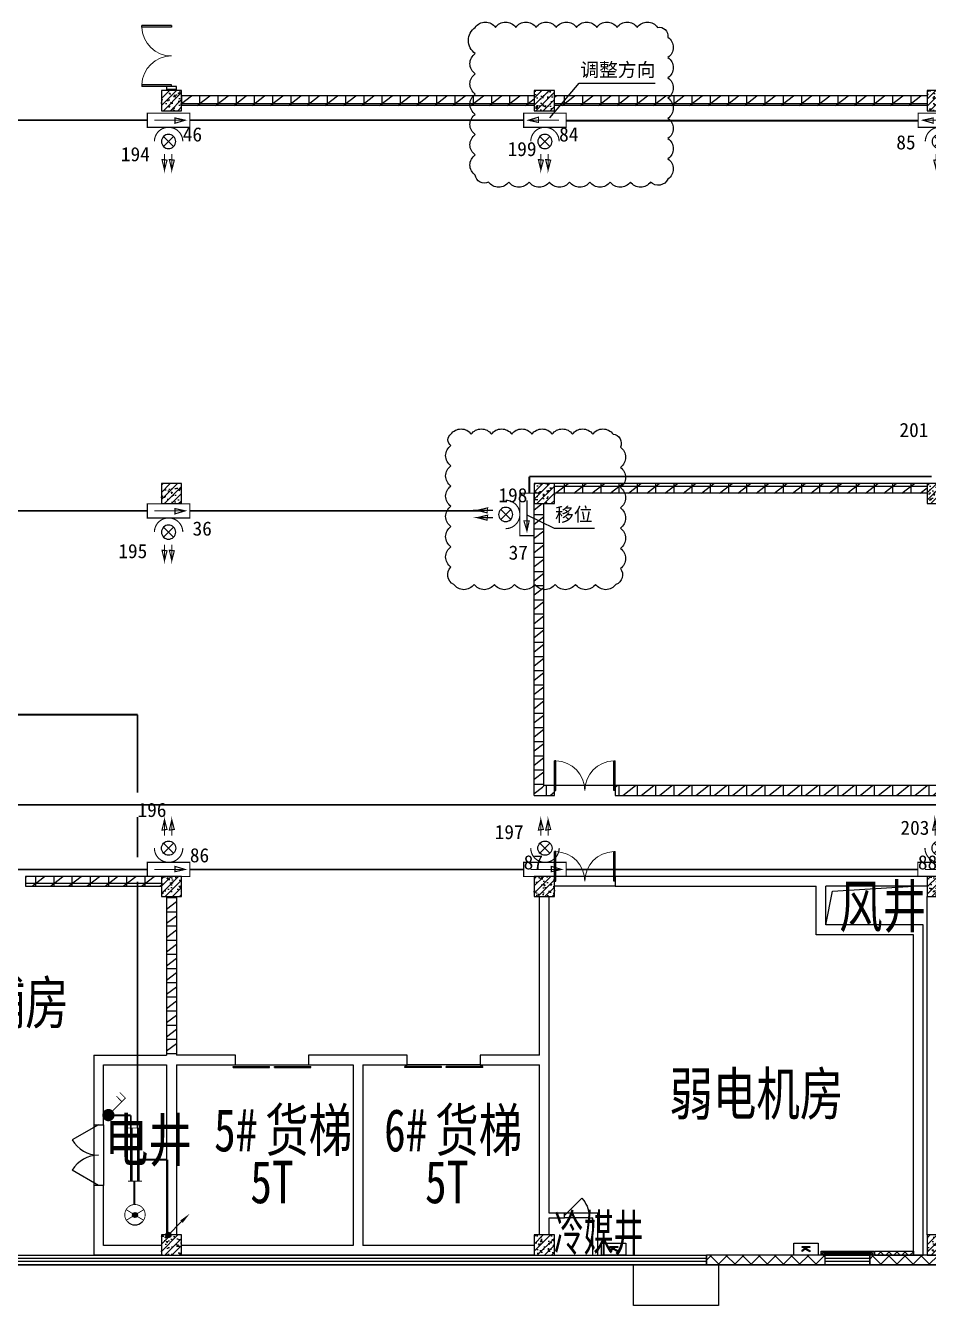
# Model space of a CAD drawing. Header units: millimetres. Extents: x -633009578 to 5705885, y -633235091 to 2571734.
# Drawn here: x 3131720 to 3153999, y 1854760 to 1886350 of the extents above; entities that cross this region are included whole.
import ezdxf

# ---------------------------------------------------------------- set-up
doc = ezdxf.new("R2010")
doc.units = ezdxf.units.MM
doc.header["$LTSCALE"] = 1000
doc.header["$MEASUREMENT"] = 0
doc.layers.get('0').update_dxf_attribs({"color": 9})
for name, color, linetype in [('000000000000电气', 7, 'Continuous'), ('A-COLUM(柱)', 255, 'Continuous'), ('A-DOOR(门）', 4, 'Continuous'), ('A-F-AREA(计算)', 5, 'Continuous'), ('A-FLOR(看线)', 8, 'Continuous'), ('A-HATH(填充)', 8, 'Continuous'), ('A-LM-QPM(设备)', 8, 'Continuous'), ('A-LM-RAIL(栏杆)', 167, 'Continuous'), ('A-OTHER(其它)', 192, 'Continuous'), ('A-TEXT(房间)', 243, 'Continuous'), ('A-WALL(墙)', 255, 'Continuous'), ('A-WINDOW（窗）', 4, 'Continuous'), ('WALL', 9, 'Continuous'), ('电-弱电平面-箭头', 3, 'Continuous'), ('电-强电平面-线缆', 3, 'Continuous'), ('设备-动力', 3, 'Continuous'), ('设备-照明', 3, 'Continuous')]:
    doc.layers.add(name, color=color, linetype=linetype)
doc.styles.add('_TCH', font='simhei.ttf', dxfattribs={"width": 0.75, "bigfont": 'hztxt.shx'})
doc.styles.add('ELEC-DIM', font='simhei.ttf')
doc.styles.add('IDQSTYLE', font='simhei.ttf', dxfattribs={"width": 0.707, "bigfont": 'hztxt.shx'})
doc.styles.add('TXT', font='simhei.ttf', dxfattribs={"width": 0.8, "bigfont": 'hztxt.shx'})
doc.styles.add('宋体', font='simhei.ttf')
pattern_1 = [(0, (597621.4751960391, 677977.5160347573), (0, 350), []), (37.875, (598021.4751960391, 677977.5160347573), (-169.61527734408, 218.0766567528281), []), (90, (598021.4751960391, 677977.5160347573), (-450, 2.755455298081545e-14), [])]
pattern_2 = [(45, (597821.4751960391, 677977.5160347573), (-200.0002033111466, 200.0002033111467), []), (135, (597821.4751960391, 677977.5160347573), (-200.0002033111467, -200.0002033111466), [])]

# ---------------------------------------------------------------- blocks, each defined once
blk = doc.blocks.new('HC000078')
at = {"color": 0, "linetype": 'Continuous', "const_width": 0.2}
for points in [[(-3.750000000000028, 1.25), (3.75, 1.25), (3.75, -1.25), (-3.750000000000028, -1.25), (-3.750000000000028, 1.25)], [(2.5, 0), (-2.500000000000028, 0)]]:
    blk.add_lwpolyline(points, dxfattribs=at)
blk.add_lwpolyline([(2.917016710174721, 0), (1.120131515022848, 0.3984556212736834), (1.120131515022848, -0.539087017017323)], close=True, dxfattribs=at)
at = {"color": 0, "style": 'IDQSTYLE', "width": 0.7}
blk.add_attdef('PSFHATT', (5.75, -1.25), '', height=2.5, dxfattribs=at)
blk = doc.blocks.new('HC000064')
at = {"color": 0, "linetype": 'Continuous'}
for p, q in [((-0.8838834764831063, -0.8838834764831063), (0.8838834764831063, 0.8838834764831063)), ((-0.8838834764830494, 0.8838834764831063), (0.8838834764831631, -0.8838834764831063))]:
    blk.add_line(p, q, dxfattribs=at)
at = {"color": 0, "linetype": 'Continuous', "const_width": 0.2}
blk.add_lwpolyline([(5.710751695749348e-14, 2.499999999999886, 0.1989123673796647), (-1.767766952966326, 1.767766952966327, 0.1989123673796613), (-2.5, 1.951292859901378e-16, 0.1989123673796761), (-1.767766952966326, -1.76776695296644, 0.1989123673796782), (5.594010226827932e-14, -2.500000000000227)], format="xyb", dxfattribs=at)
for points in [[(2.226896073527712, 0.5659208660671311), (5.003498004369476, 0.5624686703930024), (3.296463286048663, 1.009912150058199), (3.185957433181557, 0.1260038671447887), (5.003498004369476, 0.5624686703930024)], [(2.224443767981995, -0.721123763554715), (5.001045698823816, -0.7245759592289005), (3.294010980502946, -0.2771324795636474), (3.18350512763584, -1.161040762477114), (5.001045698823816, -0.7245759592289005)]]:
    blk.add_lwpolyline(points, dxfattribs=at)
at = {"color": 0, "linetype": 'Continuous'}
for centre, radius, start, end in [((1.199040866595169e-14, -7.105427357601002e-14), 1.250000000000069, 135.0000000000036, 179.9999999999968), ((-2.259303855112194e-14, -1.740829702612245e-13), 1.250000000000117, 89.99999999999898, 134.9999999999991), ((-9.10937991704941e-14, -1.740829702612245e-13), 1.250000000000117, 45.00000000000085, 89.99999999999582), ((-1.252331571777177e-13, -7.088774012231625e-14), 1.250000000000068, 3.249254662582951e-12, 44.99999999999639), ((-2.284838984678572e-13, -5.684341886080801e-14), 1.250000000000172, 315.0000000000093, 2.605510395054555e-12), ((-2.264854970235319e-14, -5.695444116327053e-14), 1.250000000000034, 179.9999999999974, 225.0000000000007), ((-2.270406085358445e-14, -1.338928967697939e-13), 1.24999999999998, 224.9999999999983, 270.000000000001), ((-9.131584377541913e-14, 3.996802888650564e-15), 1.250000000000118, 270.0000000000042, 315.0000000000028)]:
    blk.add_arc(centre, radius, start, end, dxfattribs=at)
at = {"color": 0, "style": 'IDQSTYLE', "width": 0.7}
blk.add_attdef('PSFHATT', (7.003498004369476, -2.500000010000227), '', height=2.5, dxfattribs=at)
blk = doc.blocks.new('*X159')
at = {"color": 0, "linetype": 'Continuous'}
for p, q in [((292.887994045295, 135.6274459094068), (293.516320533106, 136.2557723972178)), ((292.952224463849, 135.4088336154862), (293.7349328270265, 136.1915419786637)), ((292.9956283900541, 136.0179229666405), (293.1258434758722, 136.1481380524586)), ((293.0755886594741, 135.2493550986367), (293.8944113438761, 136.0681777830387)), ((293.2494900660814, 135.1404137927693), (294.0033526497434, 135.8942763764314)), ((293.4911899527468, 135.0992709669601), (294.0444954755525, 135.6525764897659))]:
    blk.add_line(p, q, dxfattribs=at)
blk = doc.blocks.new('HC000703')
at = {"color": 0, "linetype": 'Continuous', "const_width": 0.2000000000000002}
blk.add_lwpolyline([(-2.399999999999977, 0.05872925643336657, 1), (2.399999999999977, 0.05872925643336657, 1)], format="xyb", close=True, dxfattribs=at)
at = {"color": 0, "linetype": 'Continuous', "const_width": 0.2}
for points in [[(-2.074282131997677, 1.265938284269794), (2.022051310501354, -1.234061715730206)], [(2.074282131997734, 1.265938284269794), (-2.022051310501354, -1.234061715730206)]]:
    blk.add_lwpolyline(points, dxfattribs=at)
at = {"color": 0, "linetype": 'Continuous'}
blk.add_circle((0.02097265619840982, -0.0127996515010409), 0.5796574060804803, dxfattribs=at)
blk.add_arc((3.410605131648481e-12, 0.05872925643825511), 2.400000000004948, 224.6186283858651, 315.1351718326803, dxfattribs=at)
blk.add_blockref('*X159', (-293.4444389024706, -135.6911545353449), dxfattribs=at)
at = {"color": 0, "style": 'IDQSTYLE', "width": 0.7}
blk.add_attdef('PSFHATT', (4.400000009999977, -2.341270753566693), '', height=2.5, dxfattribs=at)
blk = doc.blocks.new('*X157')
at = {"color": 0, "linetype": 'Continuous'}
for p, q in [((261.9988066744281, 135.850956910748), (263.2375091559566, 137.0896593922765)), ((262.0234026256783, 135.5927101495236), (263.4957559171792, 137.0650634410244)), ((262.0463461952987, 136.1813391440932), (262.9071269225657, 137.0421198713602)), ((262.0884022348038, 135.3748670461744), (263.7135990205094, 137.00006383188)), ((262.1829592200917, 135.1865813189878), (263.9018847477136, 136.9055068466096)), ((262.3023466942452, 135.0231260806666), (264.0653399860179, 136.7861193724393)), ((262.4446987243758, 134.8826353983226), (264.205830668362, 136.6437673423088)), ((262.6100901587723, 134.7651841202445), (264.3232819464568, 136.478375907929)), ((262.8005700291263, 134.6728212781239), (264.4156447885779, 136.2878960375755)), ((263.0211904412342, 134.6105989777572), (264.4778670889456, 136.0672756254685)), ((263.2836307586351, 134.5901965826834), (264.4982694840214, 135.8048353080697)), ((263.6234742990336, 134.6471974106073), (264.4412686561033, 135.464991767677))]:
    blk.add_line(p, q, dxfattribs=at)
blk = doc.blocks.new('HC000107')
at = {"color": 0, "linetype": 'Continuous', "const_width": 0.2}
for points in [[(0.8838834764831067, 2.133883476483163), (3.75, 5), (5, 3.75)], [(2.898879886034138, 4.275409520972289), (4.191507707965854, 3.019373591507303)]]:
    blk.add_lwpolyline(points, dxfattribs=at)
blk.add_lwpolyline([(0.88388347648322, 0.3661165235168934, 0.1989123673796338), (1.249999999999944, 1.250000000000057, 0.1989123673796269), (0.8838834764831636, 2.13388347648322, 0.1989123673796352), (4.172009959724221e-16, 2.5, 0.1989123673796539), (-0.8838834764831627, 2.13388347648322, 0.1989123673796721), (-1.250000000000056, 1.250000000000057, 0.1989123673796564), (-0.8838834764832764, 0.3661165235168368, 0.198912367379673), (0, 0, 0.198912367379652)], format="xyb", close=True, dxfattribs=at)
at = {"color": 0, "linetype": 'Continuous'}
blk.add_blockref('*X157', (-263.2487560761182, -134.5897099905746), dxfattribs=at)
at = {"color": 0, "style": 'IDQSTYLE', "width": 0.7}
blk.add_attdef('PSFHATT', (7, -1e-08), '', height=2.5, dxfattribs=at)
blk = doc.blocks.new('HC000067')
at = {"color": 0, "linetype": 'Continuous'}
for points, const_width in [([(6.25, 0.8328412808464349), (-6.250000000000057, 0.8328412808464349)], 0.6), ([(-6.250000000000057, 1.65), (-6.250000000000057, -1.650000000000057)], 0.2), ([(6.25, 1.65), (6.25, -1.650000000000057)], 0.2), ([(6.25, -0.8328412808464352), (-6.250000000000057, -0.8328412808464352)], 0.6)]:
    blk.add_lwpolyline(points, dxfattribs=dict(at, const_width=const_width))
at = {"color": 0, "style": 'IDQSTYLE', "width": 0.7}
blk.add_attdef('PSFHATT', (8.25, -1.650000000000057), '', height=2.5, dxfattribs=at)
blk = doc.blocks.new('*X130')
at = {"color": 0, "linetype": 'Continuous'}
for p, q in [((192.587376364835, 446.7215535232801), (193.8713933576327, 448.0055705160779)), ((192.6509968705344, 446.3609099602676), (194.2320369206452, 447.9419500103785)), ((192.6864539319484, 447.2448951591055), (193.3480517218074, 447.9064929489645)), ((192.7889704286661, 446.0746194496875), (194.5183274312254, 447.8039764522467)), ((192.9823694457329, 445.8437543980423), (194.7491924828706, 447.61057743518)), ((193.2275231399996, 445.664644023597), (194.9283028573159, 447.3654237409133)), ((193.5311577474, 445.5440145622856), (195.0489323186273, 447.0617891335129)), ((193.9202347052458, 445.5088274514194), (195.0841194294935, 446.6727121756671)), ((194.6075199946775, 445.7718486721392), (194.8210982087737, 445.9854268862354))]:
    blk.add_line(p, q, dxfattribs=at)
blk = doc.blocks.new('HC001441')
at = {"color": 0, "linetype": 'Continuous'}
blk.add_line((0, -0.05776119327242668), (3.105492900474815, 3.117216328523909), dxfattribs=at)
blk.add_lwpolyline([(3.105492900474815, 3.117216328523909, 0.8, 0, 0), (5.057392361378561, 5.003787405167827, 0, 0, 0)], format="xyseb", dxfattribs=at)
blk.add_circle((0, 0), 0.625, dxfattribs=at)
at = {"color": 0, "linetype": 'Continuous', "xscale": 0.5, "yscale": 0.5, "zscale": 0.5}
blk.add_blockref('*X130', (-96.91845018383279, -223.3780232566237), dxfattribs=at)
at = {"color": 0, "style": 'IDQSTYLE', "width": 0.7}
blk.add_attdef('PSFHATT', (7.057392361378561, -0.62500001), '', height=2.5, dxfattribs=at)
blk = doc.blocks.new('VdFDAFDFfasdgfswgre')
at = {"layer": 'A-LM-QPM(设备)'}
for p, q in [((-18.82899837940931, -406.182118716184), (32.44091908354312, -219.865729555022)), ((32.44091908354312, -219.865729555022), (56.36419694311917, -226.448856712319)), ((56.36419694311917, -226.448856712319), (37.18157476373017, -296.1590703437105)), ((37.18157476373017, -296.1590703437105), (49.2817729152739, -324.0305588338524)), ((49.2817729152739, -324.0305588338524), (125.9159782715142, -245.5878820237704)), ((153.1663345098495, -253.0865434217267), (58.93851659074426, -349.0140868732706)), ((125.9159782715142, -245.5878820237704), (153.1663345098495, -253.0865434217267)), ((5.094279481098056, -412.765245873481), (-18.82899837940931, -406.182118716184)), ((26.97990751266479, -333.232229411602), (5.094279481098056, -412.765245873481)), ((49.2817729152739, -324.0305588338524), (26.97990751266479, -333.232229411602)), ((26.97990751266479, -333.232229411602), (49.2817729152739, -324.0305588338524)), ((67.04131023027003, -429.8116214922629), (26.97990751266479, -333.232229411602)), ((58.93851659074426, -349.0140868732706), (97.61874484550208, -438.2258171304129)), ((97.61874484550208, -438.2258171304129), (67.04131023027003, -429.8116214922629))]:
    blk.add_line(p, q, dxfattribs=at)
blk.add_lwpolyline([(0, 0), (289.248551459983, -79.59444376500323), (130.0596639309078, -658.0915466849692), (-159.1888875309378, -578.4971029208973)], close=True, dxfattribs=at)
blk = doc.blocks.new('$DorLib2D$00000114')
at = {"color": 0}
blk.add_line((0.4999999999999964, 3.552713678800501e-15), (-0.2071067811864751, 0.7071067811864857), dxfattribs=at)
blk.add_arc((0.5000000000013856, -1.154631945610163e-12), 1.000000000001696, 135, 180, dxfattribs=at)
blk = doc.blocks.new('$DorLib2D$00000002')
for p, q in [((-0.5, -5.684341886080802e-17), (-0.5000000000000007, 0.4875)), ((-0.4750000000000007, 0.4875), (-0.5000000000000007, 0.4875)), ((-0.475, -2.842170943040401e-17), (-0.4750000000000007, 0.4875)), ((0.475, -2.842170943040401e-17), (0.4750000000000007, 0.4875)), ((0.4750000000000007, 0.4875), (0.5000000000000007, 0.4875)), ((0.5, -5.684341886080802e-17), (0.5000000000000007, 0.4875)), ((-0.5, -5.684341886080802e-17), (-0.475, -2.842170943040401e-17)), ((0.5, -5.684341886080802e-17), (0.475, -2.842170943040401e-17))]:
    blk.add_line(p, q)
at = {"lineweight": 13}
for centre, start, end in [((-0.4875, -4.263256414560601e-17), 0, 88.53071641864632), ((0.4875, -4.263256414560601e-17), 91.4692835813537, 180)]:
    blk.add_arc(centre, 0.4875, start, end, dxfattribs=at)
blk = doc.blocks.new('$DorLib2D$00000231')
at = {"color": 0}
for p, q in [((-0.4999999999999947, 7.105427357601002e-15), (-0.2500000000000284, 0.4330127018921708)), ((0.5000000000000053, 7.105427357601002e-15), (0.250000000000032, 0.4330127018921708))]:
    blk.add_line(p, q, dxfattribs=at)
for centre, radius, start, end in [((-0.4999999999996803, 3.055333763768431e-13), 0.499999999999681, 0, 59.99999999996344), ((0.5000000000000426, -2.486899575160351e-14), 0.4999999999999835, 120.0000000000366, 180)]:
    blk.add_arc(centre, radius, start, end, dxfattribs=at)
blk = doc.blocks.new('$DORLIB2D$00000127')
at = {"color": 0}
for points in [[(-0.5333333333328483, 0.7948983154366971), (-0.5333333333328483, 0.690405644187237)], [(-0.03333333333284827, 0.7948983154366971), (-0.5333333333328483, 0.7948983154366971)], [(-0.03333333333284827, 0.7948983154366971), (-0.03333333333284827, 0.690405644187237)], [(0.5333333333328483, 0.7948983154366971), (0.03333333333284827, 0.7948983154366971)], [(0.03333333333284827, 0.7948983154366971), (0.03333333333284827, 0.690405644187237)], [(0.5333333333328483, 0.7948983154366971), (0.5333333333328483, 0.690405644187237)], [(-0.03333333333284827, 0.690405644187237), (-0.5333333333328483, 0.690405644187237)], [(0.5333333333328483, 0.690405644187237), (0.03333333333284827, 0.690405644187237)], [(0.5, 0.4999999999999858), (-0.5, 0.4999999999999858)]]:
    blk.add_lwpolyline(points, dxfattribs=at)
blk = doc.blocks.new('$TCHSYS$WIN2D')
for p, q in [((-0.5, 0.5), (0.5, 0.5)), ((-0.5, 0.5), (-0.4999999999999999, -0.5)), ((0.5, 0.5), (0.4999999999999998, -0.5)), ((0.5, 0.1666666666666666), (-0.5, 0.1666666666666666)), ((0.5, -0.1666666666666667), (-0.5, -0.1666666666666667)), ((-0.4999999999999999, -0.5), (0.5, -0.5))]:
    blk.add_line(p, q)
blk = doc.blocks.new('_FZH')
h = blk.add_hatch()
h.set_pattern_fill('钢筋混凝土', color=256, scale=0.1, style=0)
h.set_pattern_definition([(45, (0, 0), (-0.1767766952966369, 0.1767766952966369), []), (50, (0, 0), (0.7172601826007535, -0.06275213498259512), [0.07500000000000001, -0.8250000000000001]), (355, (0, 0), (-0.138751333613, 0.7521921337000119), [0.06, -0.66]), (100.4514, (0.05977168000000001, -0.00522934), (0.5785093817140216, 0.6894395420609536), [0.06374019, -0.701142112]), (46.1842, (0, 0.2), (1.067241048625645, -0.1655190143290181), [0.1125, -1.2375]), (96.6356, (0.088936745, 0.186206693), (0.9346627055487033, 0.9741178709004418), [0.095610288, -1.051713]), (351.1842, (0, 0.2), (0.9346619451336272, 0.9741186009253247), [0.09000000000000001, -0.9900000000000001]), (21, (0.1, 0.15), (0.5969070521184617, -0.4026188906653388), [0.07500000000000001, -0.8250000000000001]), (326, (0.1, 0.15), (0.2433153319215824, 0.7251500450468529), [0.06, -0.66]), (71.4514, (0.149742233, 0.116448394), (0.84022262858149, 0.3225304967099524), [0.06374019, -0.701142112]), (37.50000000000001, (0, 0), (0.01215985531729062, 0.3328938538313115), [0, -0.652, 0, -0.67, 0, -0.6625000000000001]), (7.499999999999999, (0, 0), (0.2630695374421486, 0.3944117118823603), [0, -0.382, 0, -0.637, 0, -0.2525]), (-32.5, (-0.223, 0), (0.533822436172409, -0.02255487173437976), [0, -0.25, 0, -0.78, 0, -1.035]), (-42.5, (-0.323, 0), (0.5831861693423862, 0.1001049823323177), [0, -0.325, 0, -0.518, 0, -0.735])])
h.paths.add_polyline_path([(-0.5, -0.5), (0.5, -0.5), (0.5, 0.5), (-0.5, 0.5)])
blk.add_lwpolyline([(-0.5, -0.5), (0.5, -0.5), (0.5, 0.5), (-0.5, 0.5)], close=True)

msp = doc.modelspace()

# ---------------------------------------------------------------- hatches: boundary and pattern name
at = {"layer": 'A-HATH(填充)'}
h = msp.add_hatch(dxfattribs=at)
h.set_pattern_fill('空心砖', color=256, scale=100, style=0)
h.set_pattern_definition(pattern_1)
h.paths.add_polyline_path([(3135439.994031749, 1884749.596922424), (3135439.994031714, 1884849.596922616), (3135199.994031714, 1884849.596922616), (3135199.994031749, 1884749.596922424)])
h = msp.add_hatch(dxfattribs=at)
h.set_pattern_fill('空心砖', color=256, scale=100, style=0)
h.set_pattern_definition(pattern_1)
h.paths.add_polyline_path([(3135569.994031749, 1884619.596922424), (3135569.994031749, 1884379.596922424), (3144269.994031749, 1884379.596922424), (3144269.994031749, 1884619.596922424)])
h = msp.add_hatch(dxfattribs=at)
h.set_pattern_fill('空心砖', color=256, scale=100, style=0)
h.set_pattern_definition(pattern_1)
h.paths.add_polyline_path([(3144769.994031749, 1884619.596922424), (3144769.994031749, 1884379.596922424), (3153969.994031749, 1884379.596922424), (3153969.994031749, 1884619.596922424)])
h = msp.add_hatch(dxfattribs=at)
h.set_pattern_fill('空心砖', color=256, scale=100, style=0)
h.set_pattern_definition(pattern_1)
h.paths.add_polyline_path([(3144769.994031749, 1875044.596922277), (3144769.994031749, 1874804.596922276), (3153969.994031749, 1874804.596922307), (3153969.994031749, 1875044.596922307)])
h = msp.add_hatch(dxfattribs=at)
h.set_pattern_fill('空心砖', color=256, scale=100, style=0)
h.set_pattern_definition(pattern_1)
h.paths.add_polyline_path([(3144509.994031752, 1874549.596922424), (3144269.994031749, 1874549.596922424), (3144269.994031748, 1867349.596922422), (3144509.994031752, 1867589.596922423)])
h = msp.add_hatch(dxfattribs=at)
h.set_pattern_fill('空心砖', color=256, scale=100, style=0)
h.set_pattern_definition(pattern_1)
h.paths.add_polyline_path([(3144269.994031748, 1867349.596922422), (3144769.994031997, 1867349.59692243), (3144769.994031996, 1867589.596922428), (3144509.994031752, 1867589.596922423)])
h = msp.add_hatch(dxfattribs=at)
h.set_pattern_fill('空心砖', color=256, scale=100, style=0)
h.set_pattern_definition(pattern_1)
h.paths.add_polyline_path([(3154309.994031489, 1867589.596922429), (3146269.994031996, 1867589.596922428), (3146269.994031997, 1867349.59692243), (3154309.994031488, 1867349.596922431)])
h = msp.add_hatch(dxfattribs=at)
h.set_pattern_fill('空心砖', color=256, scale=100, style=0)
h.set_pattern_definition(pattern_1)
h.paths.add_polyline_path([(3135069.994031749, 1865109.596922306), (3135069.994031749, 1865349.596922309), (3131719.994031996, 1865349.596922323), (3131719.994031996, 1865109.59692228)])
h = msp.add_hatch(dxfattribs=at)
h.set_pattern_fill('空心砖', color=256, scale=100, style=0)
h.set_pattern_definition(pattern_1)
h.paths.add_polyline_path([(3135199.994031749, 1864849.596922424), (3135199.994031784, 1860939.596928122), (3135319.99403174, 1860819.596928261), (3135439.994031645, 1860939.596928212), (3135439.994031749, 1864849.596922424)])
h = msp.add_hatch(dxfattribs=at)
h.set_pattern_fill('多孔材料', color=256, scale=100, style=0)
h.set_pattern_definition(pattern_2)
h.paths.add_polyline_path([(3148519.983619399, 1855759.596922425), (3151449.994032506, 1855759.596922424), (3151449.994032506, 1855999.596922422), (3148519.983619399, 1855999.596922422)])
h = msp.add_hatch(dxfattribs=at)
h.set_pattern_fill('多孔材料', color=256, scale=100, style=0)
h.set_pattern_definition(pattern_2)
h.paths.add_polyline_path([(3152549.994032506, 1855759.596922424), (3154829.994031488, 1855759.596922424), (3154829.994031488, 1855999.596922422), (3152549.994032506, 1855999.596922422)])
h = msp.add_hatch(dxfattribs=at)
h.set_pattern_fill('多孔材料', color=256, scale=50, style=0)
h.set_pattern_definition([(45, (597721.4751960391, 677977.5160347573), (-100.0001016555733, 100.0001016555733), []), (135, (597721.4751960391, 677977.5160347573), (-100.0001016555733, -100.0001016555733), [])])
h.paths.add_polyline_path([(3152669.994031718, 1855999.596922424), (3153629.994031745, 1855999.596922424), (3153629.994031745, 1856099.596922424), (3152669.994031718, 1856099.596922424)])

# ---------------------------------------------------------------- linework, layer by layer
at = {"layer": 'A-DOOR(门）'}
for p, q in [((3146269.994031966, 1867589.596922424), (3144769.994031966, 1867589.596922424)), ((3146269.99403175, 1865349.596922429), (3144769.99403175, 1865349.596922429)), ((3146269.99403175, 1865109.596922429), (3144769.99403175, 1865109.596922429)), ((3133399.994031765, 1859219.596925257), (3133399.994031765, 1857719.596925257)), ((3133639.994031765, 1859219.596925257), (3133639.994031765, 1857719.596925257)), ((3145620.004431904, 1857039.596927172), (3145020.004431904, 1857039.596927164)), ((3145620.004431906, 1856919.596927172), (3145020.004431906, 1856919.596927164))]:
    msp.add_line(p, q, dxfattribs=at)
at = {"layer": 'A-F-AREA(计算)'}
msp.add_lwpolyline([(3029879.971570265, 1991839.59697076), (3164159.971570265, 1991839.59697076), (3164159.971570265, 1855759.59697076), (3029879.971570265, 1855759.59697076)], close=True, dxfattribs=at)
at = {"layer": 'A-FLOR(看线)'}
for points in [[(3151349.994028074, 1855999.596922436), (3151349.994028074, 1856099.596922436), (3152649.994028112, 1856099.596922436), (3152649.994028112, 1855999.596922455)], [(3148819.994031345, 1855759.596922439), (3148819.994525427, 1854759.59692245), (3146719.993537085, 1854759.596922439), (3146719.994031167, 1855759.596922439)]]:
    msp.add_lwpolyline(points, dxfattribs=at)
at = {"layer": 'A-LM-RAIL(栏杆)'}
for points in [[(3151384.994028074, 1855999.596922436), (3151384.994028074, 1856064.596922436), (3152614.994028112, 1856064.596922436), (3152614.994028112, 1855999.596922455)], [(3151414.994028074, 1855999.596922436), (3151414.994028074, 1856034.596922436), (3152584.994028112, 1856034.596922436), (3152584.994028112, 1855999.596922455)]]:
    msp.add_lwpolyline(points, dxfattribs=at)
at = {"layer": 'A-OTHER(其它)'}
msp.add_lwpolyline([(3151469.994031855, 1864149.596922297), (3151633.78943428, 1864984.897230048), (3153629.994031859, 1865109.5969225)], dxfattribs=at)
at = {"layer": 'A-WALL(墙)'}
for p, q in [((3135439.994031714, 1884849.596922616), (3135199.994031714, 1884849.596922616)), ((3135199.994031714, 1884849.596922616), (3135199.994031749, 1884749.596922424)), ((3135439.994031749, 1884749.596922424), (3135439.994031714, 1884849.596922616)), ((3144269.994031977, 1884619.596922421), (3135569.994031977, 1884619.596922392)), ((3144269.994031977, 1884379.596922421), (3135569.994031977, 1884379.596922452)), ((3153969.994031977, 1884619.596922422), (3144769.994031976, 1884619.596922417)), ((3153969.994031977, 1884379.596922422), (3144769.994031976, 1884379.596922423)), ((3153969.994031977, 1875044.596922333), (3144769.994031, 1875044.596922313)), ((3153969.994031977, 1874804.596922321), (3144769.994031, 1874804.59692228)), ((3144269.994031748, 1867349.596922422), (3144269.994031754, 1874549.596922453)), ((3144509.994031752, 1867589.596922423), (3144509.994031699, 1874549.596922453)), ((3144269.994031748, 1867349.596922422), (3144769.994031997, 1867349.59692243)), ((3144769.994031996, 1867589.596922428), (3144509.994031752, 1867589.596922423)), ((3144769.994031997, 1867349.59692243), (3144769.994031996, 1867589.596922428)), ((3154309.994031489, 1867589.596922429), (3146269.994031996, 1867589.596922428)), ((3146269.994031996, 1867589.596922428), (3146269.994031997, 1867349.59692243)), ((3146269.994031997, 1867349.59692243), (3154309.994031488, 1867349.596922431)), ((3135069.994031976, 1865349.596922303), (3131719.994031996, 1865349.596922323)), ((3131719.994031996, 1865349.596922323), (3131719.994031996, 1865109.59692228)), ((3131719.994031996, 1865109.59692228), (3135069.994031976, 1865109.596922264)), ((3151349.994031745, 1865349.596922429), (3146269.994031488, 1865349.596922426)), ((3146269.994031488, 1865349.596922426), (3146269.994031488, 1865109.596922405)), ((3146269.994031488, 1865109.596922405), (3151229.994031878, 1865109.596922425)), ((3151229.994031878, 1863909.596922385), (3151229.994031878, 1865109.596922425)), ((3153969.994031765, 1865349.596922429), (3151349.994031745, 1865349.596922429)), ((3151469.994031879, 1864149.596922385), (3151469.994031879, 1865109.596922358)), ((3153969.994031765, 1865109.596922429), (3151469.994031879, 1865109.596922358)), ((3135199.994031749, 1864849.596922424), (3135199.994031784, 1860939.596928122)), ((3135439.994031749, 1864849.596922424), (3135439.994031645, 1860939.596928212)), ((3144399.99403172, 1860939.596928117), (3144399.994031763, 1864849.596922453)), ((3144639.994031749, 1860819.596928148), (3144639.994031874, 1864849.596922453)), ((3153969.994031751, 1863349.596922211), (3153969.994031687, 1864849.596922453)), ((3153869.994031727, 1864149.596922385), (3151469.994031879, 1864149.596922385)), ((3153869.994031745, 1855999.596922424), (3153869.994031727, 1864149.596922385)), ((3153629.994031727, 1863909.596922385), (3151229.994031878, 1863909.596922385)), ((3153629.994031745, 1855999.596922424), (3153629.994031727, 1863909.596922385)), ((3153969.994031792, 1856499.596922453), (3153969.994031751, 1863349.596922211)), ((3133399.994031769, 1860939.596928138), (3133399.99403179, 1859219.596925159)), ((3133399.994031769, 1860939.596928138), (3135199.994031784, 1860939.596928122)), ((3133639.994031804, 1859219.596925159), (3133639.994031775, 1860699.596928407)), ((3133639.994031775, 1860699.596928407), (3135199.994031761, 1860699.596928393)), ((3135199.994031761, 1860699.596928393), (3135199.994031728, 1856499.596922453)), ((3136899.994031644, 1860939.596928171), (3135439.994031645, 1860939.596928212)), ((3135439.994031769, 1860699.596928318), (3135439.994031824, 1856499.596922453)), ((3135439.994031769, 1860699.596928318), (3136899.994031643, 1860699.596928279)), ((3136899.994031643, 1860699.596928279), (3136899.994031644, 1860939.596928171)), ((3139919.994031755, 1860939.59692819), (3138699.994031644, 1860939.596928162)), ((3138699.994031644, 1860939.596928162), (3138699.994031642, 1860699.596928263)), ((3138699.994031642, 1860699.596928263), (3139799.994031797, 1860699.596928279)), ((3139799.994031797, 1860699.596928279), (3139799.994031797, 1856239.596922409)), ((3141139.994031644, 1860939.596928137), (3139919.994031755, 1860939.59692819)), ((3140039.994031671, 1860699.596928156), (3141139.994031643, 1860699.596928115)), ((3140039.994031671, 1860699.596928156), (3140039.994031671, 1856239.596922425)), ((3141139.994031643, 1860699.596928115), (3141139.994031644, 1860939.596928137)), ((3144399.99403172, 1860939.596928117), (3142939.994031644, 1860939.596928107)), ((3142939.994031644, 1860939.596928107), (3142939.994031643, 1860699.596928099)), ((3142939.994031643, 1860699.596928099), (3144399.994031724, 1860699.596928116)), ((3144399.994031749, 1856919.596927158), (3144399.994031724, 1860699.596928116)), ((3144639.994031662, 1857039.596927278), (3144639.994031749, 1860819.596928148)), ((3133399.99403179, 1859219.596925159), (3133639.994031804, 1859219.596925159)), ((3133639.994031804, 1857719.596925667), (3133399.99403179, 1857719.596925667)), ((3133399.99403179, 1857719.596925667), (3133399.994031769, 1855999.596922332)), ((3133639.994031775, 1856239.596922066), (3133639.994031804, 1857719.596925667)), ((3144399.994032246, 1856499.596922453), (3144399.994031749, 1856919.596927158)), ((3145020.004432141, 1857039.596927317), (3144639.994031662, 1857039.596927278)), ((3144639.99403207, 1856919.596927277), (3145020.004432143, 1856919.596927604)), ((3144639.994031743, 1856499.596922453), (3144639.99403207, 1856919.596927277)), ((3145020.004432143, 1856919.596927604), (3145020.004432141, 1857039.596927317)), ((3145840.004431744, 1857039.596927293), (3145620.004432141, 1857039.596927325)), ((3145620.004432141, 1857039.596927325), (3145620.004432143, 1856919.596927612)), ((3145620.004432143, 1856919.596927612), (3145720.004431821, 1856919.596927291)), ((3145720.004431819, 1855999.596922424), (3145720.004431821, 1856919.596927291)), ((3145840.004431819, 1855999.596922413), (3145840.004431744, 1857039.596927293)), ((3135069.994031977, 1856239.596922173), (3133639.994031775, 1856239.596922066)), ((3139799.994031797, 1856239.596922409), (3135569.994031976, 1856239.596922323)), ((3144269.994031977, 1856239.596922566), (3140039.994031671, 1856239.596922425)), ((3135069.994031977, 1855999.596922301), (3133399.994031769, 1855999.596922332)), ((3139919.994031757, 1855999.596922398), (3135569.994031977, 1855999.59692231)), ((3144269.994031976, 1855999.596922524), (3139919.994031757, 1855999.596922398)), ((3145720.004431819, 1855999.596922424), (3145840.004431819, 1855999.596922413)), ((3152669.994031718, 1856099.596922424), (3153629.994031745, 1856099.596922424)), ((3152669.994031718, 1856099.596922424), (3152669.994031718, 1855999.596922424)), ((3152669.994031718, 1855999.596922424), (3153629.994031745, 1855999.596922424)), ((3153629.994031745, 1856099.596922424), (3153629.994031745, 1855999.596922424)), ((3153629.994031745, 1855999.596922424), (3153869.994031745, 1855999.596922424))]:
    msp.add_line(p, q, dxfattribs=at)
at = {"layer": 'WALL'}
for p, q in [((3151449.994032506, 1855999.596922422), (3148519.983619399, 1855999.596922422)), ((3148519.983619399, 1855999.596922422), (3148519.983619399, 1855759.596922425)), ((3151449.994032506, 1855759.596922424), (3151449.994032506, 1855999.596922422)), ((3154829.994031488, 1855999.596922422), (3152549.994032506, 1855999.596922422)), ((3152549.994032506, 1855999.596922422), (3152549.994032506, 1855759.596922424)), ((3148519.983619399, 1855759.596922425), (3151449.994032506, 1855759.596922424)), ((3152549.994032506, 1855759.596922424), (3154829.994031488, 1855759.596922424))]:
    msp.add_line(p, q, dxfattribs=at)
at = {"layer": '电-强电平面-线缆', "color": 1, "linetype": 'Continuous', "const_width": 45}
for points in [[(3126527.547928197, 1884014.5), (3134723.847928197, 1884014.5)], [(3135774.047928197, 1884014.5), (3144011.347928197, 1884014.5)], [(3145061.447928197, 1884004.655802298), (3153748.552071803, 1884004.655802298)], [(3144150.525146249, 1875219.596922322), (3154080.447928197, 1875219.596922322)], [(3144150.525146249, 1874808.14302601), (3144150.525146249, 1875219.596922322)], [(3126527.547928197, 1874372), (3134723.847928197, 1874372)], [(3135774.047928197, 1874372), (3143041.423919769, 1874372)], [(3117047.990601299, 1869340.5), (3134482, 1869340.5)], [(3134482, 1867415.5), (3134482, 1869340.5)], [(3117047.990601299, 1867115.5), (3159330, 1867115.5)], [(3134482, 1865821.01603479), (3134482, 1866815.5)], [(3126527.547928197, 1865521.01603479), (3134723.847928197, 1865521.01603479)], [(3135774.047928197, 1865521.01603479), (3144011.347928197, 1865521.01603479)], [(3145061.547928197, 1865521.01603479), (3153739.847928197, 1865521.01603479)], [(3134482, 1859137.655165204), (3134482, 1865221.01603479)], [(3133903.826493045, 1859451), (3134315.144541794, 1859451)], [(3134315.144541794, 1859137.655165204), (3134315.144541794, 1859451)], [(3134504.519494703, 1858357), (3135219.217770181, 1858357)], [(3135219.217770181, 1856561.501486649), (3135219.217770181, 1858357)], [(3134405.144541794, 1857249.049263585), (3134405.144541794, 1857825.155165204)]]:
    msp.add_lwpolyline(points, dxfattribs=at)
at = {"layer": '设备-照明', "color": 6}
for p, q in [((3144656.863813656, 1884074.352590255), (3145384.246633932, 1884924.809380938)), ((3145384.246633932, 1884924.809380938), (3147252.692061485, 1884924.809380938)), ((3144092.397109302, 1874272.232483027), (3144760.490054423, 1873947.93578249)), ((3144760.490054423, 1873947.93578249), (3145757.325497461, 1873947.93578249))]:
    msp.add_line(p, q, dxfattribs=at)
for points in [[(3142815.833528277, 1886306.215489921, -0.5206), (3143315.833528277, 1886306.215489921, -0.5206), (3143815.833528277, 1886306.215489921, -0.5206), (3144315.833528277, 1886306.215489921, -0.5206), (3144815.833528277, 1886306.215489921, -0.5206), (3145315.833528277, 1886306.215489921, -0.5206), (3145815.833528277, 1886306.215489921, -0.5206), (3146315.833528277, 1886306.215489921, -0.5206), (3146815.833528277, 1886306.215489921, -0.5206), (3147315.833528277, 1886306.215489921, -0.5206), (3147571.172219566, 1886061.55418121, -0.5206), (3147571.172219566, 1885561.55418121, -0.5206), (3147571.172219566, 1885061.55418121, -0.5206), (3147571.172219566, 1884561.55418121, -0.5206), (3147571.172219566, 1884061.55418121, -0.5206), (3147571.172219566, 1883561.55418121, -0.5206), (3147571.172219566, 1883061.55418121, -0.5206), (3147571.172219566, 1882561.55418121, -0.5206), (3147144.710049941, 1882488.016350835, -0.5206), (3146644.710049941, 1882488.016350835, -0.5206), (3146144.710049941, 1882488.016350835, -0.5206), (3145644.710049941, 1882488.016350835, -0.5206), (3145144.710049941, 1882488.016350835, -0.5206), (3144644.710049941, 1882488.016350835, -0.5206), (3144144.710049941, 1882488.016350835, -0.5206), (3143644.710049941, 1882488.016350835, -0.5206), (3143144.710049941, 1882488.016350835, -0.5206), (3142815.833528277, 1882659.139829171, -0.5206), (3142815.833528277, 1883159.139829171, -0.5206), (3142815.833528277, 1883659.139829171, -0.5206), (3142815.833528277, 1884159.139829171, -0.5206), (3142815.833528277, 1884659.139829171, -0.5206), (3142815.833528277, 1885159.139829171, -0.5206), (3142815.833528277, 1885659.139829171, -0.5206), (3142815.833528277, 1886306.215489921, -0.5206)], [(3142216.113466022, 1876264.232937859, -0.5206), (3142716.113466022, 1876264.232937859, -0.5206), (3143216.113466022, 1876264.232937859, -0.5206), (3143716.113466022, 1876264.232937859, -0.5206), (3144216.113466022, 1876264.232937859, -0.5206), (3144716.113466022, 1876264.232937859, -0.5206), (3145216.113466022, 1876264.232937859, -0.5206), (3145716.113466022, 1876264.232937859, -0.5206), (3146216.113466022, 1876264.232937859, -0.5206), (3146397.684036594, 1875945.803508431, -0.5206), (3146397.684036594, 1875445.803508431, -0.5206), (3146397.684036594, 1874945.803508431, -0.5206), (3146397.684036594, 1874445.803508431, -0.5206), (3146397.684036594, 1873945.803508431, -0.5206), (3146397.684036594, 1873445.803508431, -0.5206), (3146397.684036594, 1872945.803508431, -0.5206), (3146287.439830127, 1872556.047714898, -0.5206), (3145787.439830127, 1872556.047714898, -0.5206), (3145287.439830127, 1872556.047714898, -0.5206), (3144787.439830127, 1872556.047714898, -0.5206), (3144287.439830127, 1872556.047714898, -0.5206), (3143787.439830127, 1872556.047714898, -0.5206), (3143287.439830127, 1872556.047714898, -0.5206), (3142787.439830127, 1872556.047714898, -0.5206), (3142287.439830127, 1872556.047714898, -0.5206), (3142216.113466022, 1872984.721350793, -0.5206), (3142216.113466022, 1873484.721350793, -0.5206), (3142216.113466022, 1873984.721350793, -0.5206), (3142216.113466022, 1874484.721350793, -0.5206), (3142216.113466022, 1874984.721350793, -0.5206), (3142216.113466022, 1875484.721350793, -0.5206), (3142216.113466022, 1875984.721350793, -0.5206), (3142216.113466022, 1876264.232937859, -0.5206)]]:
    msp.add_lwpolyline(points, format="xyb", close=True, dxfattribs=at)

# ---------------------------------------------------------------- block references
at = {"layer": 'A-COLUM(柱)', "xscale": 500, "yscale": 500, "zscale": 500}
for p in [(3135319.994031749, 1884499.596922424), (3144519.994031749, 1884499.596922424), (3154219.994031749, 1884499.596922424), (3135319.994031749, 1874799.596922424), (3144519.994031749, 1874799.596922424), (3154219.994031749, 1874799.596922424), (3135319.994031749, 1865099.596922424), (3144519.994031765, 1865099.596922424), (3154219.994031765, 1865099.596922422), (3135319.994031803, 1856249.596922284), (3144519.994031765, 1856249.596922424), (3154219.994031765, 1856249.596922422)]:
    msp.add_blockref('_FZH', p, dxfattribs=at)
at = {"layer": 'A-DOOR(门）'}
for name, p, xscale, yscale, zscale, rotation in [('$DorLib2D$00000002', (3135319.994031749, 1885599.596922591), -1500, 1500, 1500, 89.99999999999999), ('$DORLIB2D$00000127', (3142039.994031562, 1860819.59692817), -1800, 240, 1800, 179.9999999994809)]:
    msp.add_blockref(name, p, dxfattribs=dict(at, xscale=xscale, yscale=yscale, zscale=zscale, rotation=rotation))
at = {"layer": 'A-DOOR(门）', "extrusion": (0, 0, -1), "xscale": -1500, "yscale": 1500, "zscale": 1500}
for p in [(-3145519.994031966, 1867469.596922424), (-3145519.99403175, 1865229.596922429)]:
    msp.add_blockref('$DorLib2D$00000002', p, dxfattribs=at)
at = {"layer": 'A-DOOR(门）', "extrusion": (0, 0, -1)}
for name, p, xscale, yscale, zscale, rotation in [('$DORLIB2D$00000127', (-3137799.994031793, 1860819.596928209), -1800, 240, 1800, 180.0000000005162), ('$DorLib2D$00000231', (-3133519.994031765, 1858469.596925257), -1500, 1500, 1500, 270)]:
    msp.add_blockref(name, p, dxfattribs=dict(at, xscale=xscale, yscale=yscale, zscale=zscale, rotation=rotation))
at = {"layer": 'A-DOOR(门）', "xscale": -600, "yscale": 600, "zscale": 600}
msp.add_blockref('$DorLib2D$00000114', (3145320.004431905, 1856979.596927168), dxfattribs=at)
at = {"layer": 'A-LM-QPM(设备)', "rotation": 285.3856598443907}
for p in [(3146535.414521281, 1856299.596922424), (3151279.434743601, 1856299.596922424)]:
    msp.add_blockref('VdFDAFDFfasdgfswgre', p, dxfattribs=at)
at = {"layer": 'A-WINDOW（窗）', "yscale": 240, "rotation": 179.9999999999986}
for p, xscale, zscale in [((3137519.9888256, 1855879.596922423), -21999.98958747508, 21999.98958747508), ((3151999.994032559, 1855879.596922423), -1100, 1100)]:
    msp.add_blockref('$TCHSYS$WIN2D', p, dxfattribs=dict(at, xscale=xscale, zscale=zscale))
at = {"layer": '电-弱电平面-箭头', "color": 4, "xscale": 105, "yscale": 105, "zscale": 105}
msp.add_blockref('HC001441', (3135241, 1856499.596922284), dxfattribs=at)
at = {"layer": '设备-动力', "xscale": 105, "yscale": 105, "zscale": 105}
msp.add_blockref('HC000703', (3134418.830683347, 1856991.254613875), dxfattribs=at)
at = {"layer": '设备-照明', "yscale": 140, "zscale": 140}
for p, xscale in [((3135248.947928197, 1884014.5), 140), ((3154273.552071803, 1884014.5), -140), ((3135248.947928197, 1874372), 140)]:
    msp.add_blockref('HC000078', p, dxfattribs=dict(at, xscale=xscale))
at = {"layer": '设备-照明', "color": 6, "xscale": 140, "yscale": 140, "zscale": 140}
for name, p, rotation in [('HC000078', (3144536.447928197, 1884014.5), 180), ('HC000064', (3143567.397109302, 1874283.14302601), 180), ('HC000078', (3144092.397109302, 1874283.14302601), 270)]:
    msp.add_blockref(name, p, dxfattribs=dict(at, rotation=rotation))
at = {"layer": '设备-照明'}
for name, p, xscale, yscale, zscale, rotation in [('HC000064', (3135248.947928197, 1883489.5), 140, 140, 140, 270), ('HC000064', (3144536.447928197, 1883489.5), 140, 140, 140, 270), ('HC000064', (3154273.552071803, 1883489.5), -140, 140, 140, 90), ('HC000064', (3135248.947928197, 1873847), 140, 140, 140, 270), ('HC000064', (3135248.947928197, 1866046.01603479), -140, 140, 140, 270), ('HC000064', (3144536.447928197, 1866046.01603479), -140, 140, 140, 270), ('HC000064', (3154264.947928197, 1866046.01603479), -140, 140, 140, 270), ('HC000078', (3135248.947928197, 1865521.01603479), -140, 140, 140, 180), ('HC000078', (3144536.447928197, 1865521.01603479), -140, 140, 140, 180), ('HC000078', (3154264.947928197, 1865521.01603479), -140, 140, 140, 180), ('HC000107', (3133623.935665261, 1859456.527775482), -112, 112, 112, 270), ('HC000067', (3134417.071160214, 1858481.405165204), 105, 105, 105, 90)]:
    msp.add_blockref(name, p, dxfattribs=dict(at, xscale=xscale, yscale=yscale, zscale=zscale, rotation=rotation))

# ---------------------------------------------------------------- texts
at = {"layer": '000000000000电气', "lineweight": 35, "style": '宋体'}
for s, p in [('46', (3135598.947928197, 1883489.5)), ('36', (3135840.203983059, 1873760.431846733)), ('37', (3143639.923815721, 1873166.568286367))]:
    msp.add_text(s, height=350, dxfattribs=at).set_placement(p)
at = {"layer": '000000000000电气', "color": 2, "lineweight": 35, "style": '宋体'}
for s, p in [('84', (3144886.447928197, 1883489.5)), ('85', (3153206.894595196, 1883293.345128644)), ('86', (3135773.947928197, 1865696.01603479)), ('87', (3144011.347928197, 1865521.01603479)), ('88', (3153739.847928197, 1865521.01603479))]:
    msp.add_text(s, height=350, dxfattribs=at).set_placement(p)
at = {"layer": '000000000000电气', "color": 4, "lineweight": 35, "style": '宋体'}
for s, p in [('199', (3143614.761334687, 1883128.020041084)), ('194', (3134071.718422752, 1883000.779468925)), ('201', (3153285.044818782, 1876193.408858411)), ('198', (3143388.129307916, 1874583.74750932)), ('195', (3134008.098136672, 1873203.255412671)), ('196', (3134482, 1866815.5)), ('203', (3153309.220527532, 1866375.208209204)), ('197', (3143296.65990429, 1866268.644229998))]:
    msp.add_text(s, height=350, dxfattribs=at).set_placement(p)
at = {"layer": 'A-TEXT(房间)'}
for s, height, style, width, p in [('风井', 1050, '_TCH', 0.75, (3151795.989710193, 1864084.979558237)), ('生产辅房', 1050, '_TCH', 0.75, (3128488.895024044, 1861706.173116858)), ('弱电机房', 1050, '_TCH', 0.75, (3147604.492980333, 1859456.330054533)), ('货梯', 1050, '_TCH', 0.75, (3137630.63766718, 1858560.453241374)), ('货梯', 1050, '_TCH', 0.75, (3141826.526619193, 1858560.453241374)), ('电井', 1050, '_TCH', 0.75, (3133674.776268225, 1858314.771585974)), ('5#', 1050, '_TCH', 0.75, (3136370.63766718, 1858560.453241374)), ('6#', 1050, '_TCH', 0.75, (3140566.526619193, 1858560.453241374)), ('5T', 1050, '_TCH', 0.75, (3137264.654195965, 1857281.171967907)), ('5T', 1050, '_TCH', 0.75, (3141575.555186336, 1857281.171967907)), ('冷媒井', 900, 'TXT', 0.6, (3144755.108671519, 1856097.375723106))]:
    msp.add_text(s, height=height, dxfattribs=dict(at, style=style, width=width)).set_placement(p)
at = {"layer": '设备-照明', "color": 6, "style": 'ELEC-DIM'}
for s, p in [('调整方向', (3145409.042989747, 1885089.255955267)), ('移位', (3144785.286410238, 1874112.382356819))]:
    msp.add_text(s, height=339.8734177215189, dxfattribs=at).set_placement(p)

doc.saveas('drawing.dxf')
